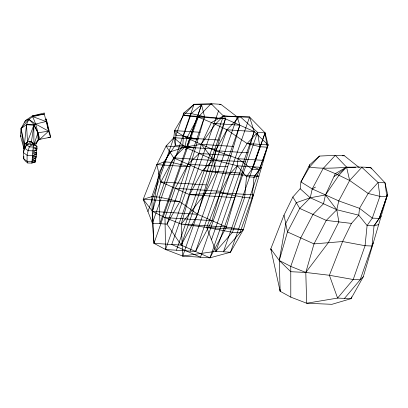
<?xml version="1.0" encoding="UTF-8"?>
<svg xmlns="http://www.w3.org/2000/svg" width="408" height="408" viewBox="0 0 408 408"><rect width="100%" height="100%" fill="white"/><g stroke="black" fill="none" stroke-linecap="round" stroke-linejoin="round"><path stroke-width="0.61" d="M35.425 149.889L36.582 150.328L36.521 152.352L33.017 152.215L36.771 149.761L36.914 148.334L36.975 146.304L34.15 144.519L33.425 144.549L31.88 163.113L27.77 162.991L25.209 160.971L23.786 158.875L23.363 152.572L24.429 144.871L26.994 142.229M31.88 163.113L35.598 161.828L35.644 160.308M36.037 156.284L35.991 157.804L32.237 160.211L35.736 160.4L35.797 158.37L35.705 159.324M35.037 153.913L36.19 154.346L35.991 157.804L32.344 159.171M36.429 152.261L36.383 153.785L32.614 156.575L36.128 156.376L32.482 157.876M36.837 147.732L36.771 149.761L33.135 150.878L28.111 150.659L24.822 148.242L27.423 141.79L26.683 145.845M23.868 156.427L23.786 158.875L27.076 161.298L27.77 162.991M224.482 115.801L225.446 118.825L197.615 214.307L181.218 245.106L153.979 243.336L152.505 211.375L160.859 181.953L173.675 157.876L184.814 147.094L186.803 137.97L198.206 117.05L211.109 103.683L220.83 104.315L237.181 116.887L239.822 125.185L211.992 220.672L195.595 251.471L165.551 249.518L153.979 243.336L152.429 223.186L151.852 196.636L164.031 161.864L175.292 145.187L175.94 135.471L183.758 113.052L194.075 104.264L211.109 103.683L223.406 115.989L237.181 116.887L249.584 117.045L254.199 131.549L226.369 227.037L209.977 257.836L182.733 256.066L165.551 249.518L199.191 153.459L201.18 144.335L211.39 122.548L223.406 115.989L249.584 117.045L265.067 132.86L268.071 144.886L243.306 229.796L230.474 252.241L209.977 257.836L181.218 245.106L166.964 224.13L179.795 201.679L204.561 116.775L201.557 104.749L191.245 113.541L183.427 135.956L182.779 145.676L171.513 162.353L159.339 197.125L159.916 223.671L201.557 104.749L212.124 104.509M200.042 132.269L174.542 130.611L175.94 135.471L183.427 135.956L198.002 139.261L173.828 137.69L166.097 146.044L156.866 164.628L143.208 199.303L152.429 223.186L166.964 224.13L204.561 116.775L183.59 115.408L183.758 113.052L191.245 113.541L204.561 116.775L225.446 118.825L254.199 131.549L268.071 144.886L259.411 169.59L253.99 177.2L252.119 198.033L239.945 232.805L223.426 251.782L265.067 132.86L257.586 132.376L239.863 116.413L226.96 129.78L215.557 150.7L213.568 159.824L216.016 172.38L204.994 193.713L181.264 224.099L182.733 256.066L215.939 251.297L230.474 252.241L268.071 144.886L247.1 143.524L226.96 129.78L213.639 123.486L198.206 117.05L183.59 115.408L174.542 130.611L173.828 137.69L147.951 211.584M24.103 149.083L24.2 147.88M24.337 146.074L24.434 144.871M36.098 155.3L36.19 154.346M31.977 162.399L35.598 161.828L35.736 160.4L32.099 161.517L27.076 161.298L27.117 155.249L28.111 150.659L29.34 146.9L31.283 145.08L33.507 144.998L36.975 146.304M253.99 177.2L258.978 176.067L229.607 174.16L202.429 170.6L173.675 157.876L166.097 146.044L195.468 147.956L182.779 145.676L175.292 145.187L173.828 137.69L184.814 147.094L213.568 159.824L237.339 165.801L246.509 176.71L253.99 177.2L259.442 169.606L261.513 167.372L237.339 165.801L229.607 174.16L220.376 192.739L206.718 227.414L215.939 251.297L232.458 232.315L244.637 197.543L246.509 176.71L251.955 169.116L259.799 146.712L257.586 132.376L247.1 143.524L238.053 158.722L237.339 165.801L211.461 239.695M384.448 203.317L387.6 194.315L363.309 276.731L351.053 298.666L331.918 304.317L306.673 303.231L290.802 297.136L280.143 291.266L270.8 248.855L284.009 215.113L292.862 196.988L300.166 188.756L300.936 181.917L309.57 167.056C329.894 170.253 350.401 165.413 370.852 167.683L384.999 182.789L387.6 194.315L379.195 218.402L374.044 225.833L371.989 246.014L360.157 279.811L344.52 298.386M23.97 148.787L26.484 124.721L28.82 119.33L32.829 116.622L44.288 114.016L44.355 112.985L32.263 115.948L25.413 120.579L21.073 128.505L20.4 135.64L23.97 148.787L21.073 128.505L28.82 119.33L35.578 124.007L48.623 131.147L50.48 137.216L38.296 139.628L35.363 145.416M38.214 139.786L39.877 139.24L48.623 131.147L44.288 114.016L32.263 115.948C35.919 123.461 38.576 131.937 38.107 140.429L33.93 144.661L31.467 141.571L34.002 124.394L28.82 119.33L25.413 120.579L24.811 122.385M359.32 167.642L344.321 155.723L335.31 155.336L323.131 168.514L312.227 188.94L310.238 197.783L299.737 208.432L287.472 231.938L279.271 260.488L280.143 291.266L280.031 289.369M355.674 167.484L346.55 167.091L335.3 173.66L325.492 194.922L323.503 203.765L313.002 214.409L300.737 237.915L290.766 266.393L290.802 297.136M245.356 161.889L213.568 159.824L202.429 170.6L189.613 194.682L181.264 224.099L164.975 217.612L152.505 211.375L143.208 199.303L151.852 196.636L159.339 197.125L179.795 201.679L197.615 214.307L226.369 227.037L243.306 229.796L239.945 232.805L232.458 232.315L206.718 227.414L181.264 224.099L226.369 227.037M253.195 166.841L265.067 132.86L267.286 147.201L259.799 146.712L247.1 143.524M308.927 167.061L309.749 164.704L319.469 156.07L335.31 155.336L346.55 167.091L349.661 180.479L338.757 200.904L336.768 209.743L338.859 221.901L328.302 242.719L305.796 272.452L306.673 303.231L337.584 298.085L351.053 298.666L351.686 296.871M152.429 223.186L194.075 104.264L201.557 104.749L185.757 149.782M153.979 243.336L198.206 117.05L225.446 118.825L181.218 245.106M165.551 249.518L164.975 217.612L175.236 188.317L188.052 164.24L199.191 153.459L230.979 155.524M218.601 110.68L171.737 244.494L200.496 257.219L249.584 117.045M176.399 250.221L223.406 115.989L215.312 124.277L201.18 144.335L184.814 147.094L169.886 151.96L158.86 173.293L152.505 211.375L197.615 214.307M182.733 256.066L226.96 129.78L254.199 131.549L209.977 257.836M190.174 251.119L237.181 116.887M195.595 251.471L239.822 125.185L213.639 123.486M215.939 251.297L257.586 132.376M300.166 188.756L310.238 197.783L336.768 209.743L358.76 215.179L367.103 225.532L374.044 225.833L379.221 218.418L386.845 196.641L384.999 182.789L378.063 182.493L361.84 167.295L349.661 180.479L337.375 174.537L323.131 168.514M373.295 242.857L371.989 246.014L365.053 245.718L342.603 241.536L314.002 243.897L287.472 231.938L284.009 215.113M351.456 223.411L342.603 241.536L329.394 275.272L337.584 298.085L353.216 279.516L365.053 245.718L367.103 225.532L372.28 218.117L379.909 196.34L378.063 182.493L368.164 193.479L359.53 208.34L358.76 215.179L351.456 223.411L326.267 220.391L299.737 208.432L292.862 196.988M363.309 276.731L360.157 279.811L353.216 279.516L329.394 275.272L305.796 272.452L290.771 271.702L279.271 260.488L285.743 223.523L296.3 202.71L310.238 197.783L325.492 194.922L338.921 175.287L346.55 167.091L337.375 174.537L334.096 176.419M35.991 143.509L38.107 140.429M319.469 156.07L309.57 167.056L309.749 164.704L300.936 181.917L312.227 188.94L338.757 200.904L359.53 208.34L372.28 218.117L379.221 218.418L381.169 216.143M183.59 115.408L194.075 104.264M33.507 144.998L34.15 144.519M33.293 148.961L36.914 148.334L33.446 147.023L29.34 146.9L26.775 144.881L30.218 143.881L33.864 144.524L31.334 141.647L26.775 144.881L24.822 148.242L23.363 152.572L27.117 155.249L32.727 155.535L36.383 153.785L36.521 152.352L32.87 153.877M312.227 188.94L315.506 187.063M156.866 164.628L164.031 161.864L171.513 162.353L189.975 166.78L156.866 164.628L160.859 181.953L189.613 194.682L234.942 197.63M374.044 225.833L378.68 224.584M31.467 141.571L27.54 141.739L26.484 124.721L33.813 125.2L27.54 141.739L24.434 144.661L21.073 128.505L26.484 124.721L34.002 124.394L46.058 121.538L32.829 116.622M45.053 119.325L46.216 119.054L50.546 136.185L50.48 137.216L48.047 137.414M20.737 135.589L20.4 135.64L21.088 136.614M189.613 194.682L220.376 192.739L253.485 194.891L252.119 198.033L244.637 197.543L220.376 192.739M29.101 141.729L31.329 141.647M35.71 148.374L36.914 148.334M34.394 161.869L35.598 161.828M342.465 155.79L344.321 155.723M219.586 104.341L220.83 104.315M365.996 167.668L370.852 167.683L371.204 168.892M386.845 196.641L379.909 196.34L368.164 193.479L349.661 180.479M174.542 130.611L186.803 137.97L219.249 140.082M233.626 146.446L201.18 144.335L213.568 159.824M184.814 147.094L216.602 149.16M186.803 137.97L215.557 150.7L248.003 152.806M215.557 150.7L238.053 158.722L263.553 160.38M173.675 157.876L213.313 160.451M188.052 164.24L227.69 166.816M202.429 170.6L242.066 173.181M160.859 181.953L206.183 184.901M175.236 188.317L220.56 191.265M143.208 199.303L179.795 201.679M164.975 217.612L211.992 220.672M206.718 227.414L243.306 229.796M183.427 135.956L189.664 138.72M253.174 166.831L259.442 169.606L251.955 169.116L238.053 158.722M48.134 128.688L48.455 129.02M30.218 143.881L31.283 145.08M31.334 141.647L33.864 144.529M325.492 194.922L336.768 209.743L326.267 220.391L314.002 243.897L305.796 272.452L290.766 266.393L279.271 260.488L270.8 248.855L271.432 250.614M34.002 124.394L37.929 132.799L39.877 139.24M46.216 119.054L48.623 131.147L37.929 132.799L33.93 144.661L33.813 125.2L37.929 132.799L38.296 139.628"/></g></svg>
